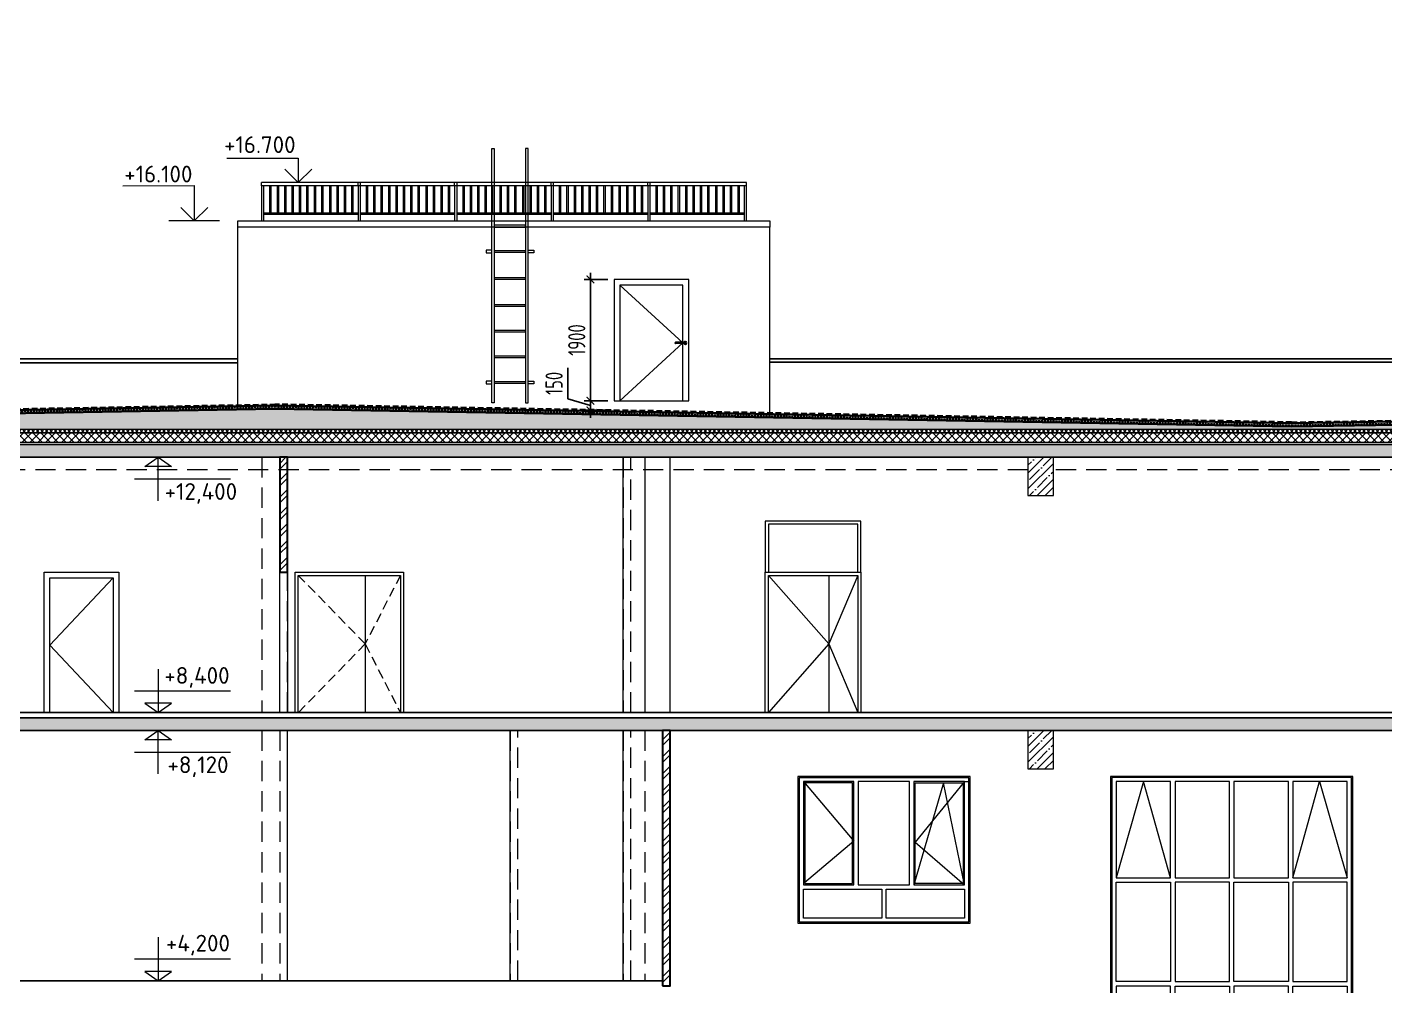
# Model space of a CAD drawing. Header units: millimetres. Extents: x -136099598 to 11807193, y 0 to 779331.
# Drawn here: x 575465 to 596745, y 292674 to 307689 of the extents above; entities that cross this region are included whole.
import ezdxf
from ezdxf import colors
from ezdxf.entities.mleader import LeaderData, LeaderLine
from ezdxf.math import Vec2, Vec3

# ---------------------------------------------------------------- set-up
doc = ezdxf.new("R2010")
doc.units = ezdxf.units.MM
doc.header["$MEASUREMENT"] = 0
for name, pattern in [('ADSK_Штрих_ш3 п1_5', [4.5, 3, -1.5]), ('CONTI', [0]), ('DASHED', [19.05, 12.7, -6.35]), ('HIDDEN2', [4.7625, 3.175, -1.5875])]:
    doc.linetypes.add(name, pattern=pattern)
doc.layers.get('0').update_dxf_attribs({"color": 250, "lineweight": 9})
doc.layers.get('Defpoints').update_dxf_attribs({"color": 8})
for name, color, linetype, lineweight in [('24_Фасад_разрез_тонкая', 7, 'Continuous', 9), ('АР_Двери', 5, 'Continuous', 18), ('АР_Лестницы', 6, 'Continuous', 15), ('АР_Окна', 4, 'Continuous', 0), ('АР_Отметки', 250, 'Continuous', 15), ('АР_Перегородки кирпич', 244, 'Continuous', 30), ('Ограждение', 250, 'Continuous', 9), ('СТЕНЫ кирпич ЛИДЕР', 250, 'Continuous', 15), ('Штриховка', 7, 'Continuous', 5), ('Штриховка в сечении', 7, 'Continuous', 18)]:
    doc.layers.add(name, color=color, linetype=linetype, lineweight=lineweight)
doc.layers.add('PDF _0', color=7, linetype='Continuous')
doc.styles.add('ISOCPEUR', font='isocpeur.ttf', dxfattribs={"width": 0.7})
doc.styles.add('PDF ISOCPEUR', font='isocpeur.ttf')
doc.dimstyles.new('R_100', dxfattribs={"dimtxt": 270, "dimasz": 120, "dimexe": 100, "dimexo": 100, "dimgap": 80, "dimtad": 1, "dimdec": 0, "dimrnd": 5, "dimzin": 0, "dimdsep": 46, "dimtxsty": 'ISOCPEUR', "dimblk": 'ARCHTICK', "dimcen": 100, "dimdle": 100, "dimclrd": 256, "dimclre": 256, "dimclrt": 256, "dimadec": 0, "dimazin": 0, "dimtfac": 2, "dimtdec": 0, "dimtofl": 0, "dimtmove": 1, "dimatfit": 3, "dimfxl": 1, "dimtvp": 3, "dimtfill": 1, "dimtolj": 1, "dimtzin": 0, "dimarcsym": 0})

# ---------------------------------------------------------------- blocks, each defined once
blk = doc.blocks.new('A$C8ecc6439')
at = {"layer": 'АР_Окна', "ltscale": 150}
for points in [[(3800, 6500), (0, 6500), (0, 0), (3800, 0)], [(3780, 6481), (20, 6481), (20, 20), (3780, 20)], [(90, 4911), (942, 4911), (942, 6421), (90, 6421)], [(1012, 4911), (1865, 4911), (1865, 6421), (1012, 6421)], [(1935, 4911), (2788, 4911), (2788, 6421), (1935, 6421)], [(2858, 4911), (3710, 4911), (3710, 6421), (2858, 6421)], [(942, 3286), (90, 3286), (90, 4841), (942, 4841)], [(1865, 3286), (1865, 4841), (1012, 4841), (1012, 3286)], [(1935, 3286), (1935, 4841), (2788, 4841), (2788, 3286)], [(2858, 3286), (3708, 3286), (3708, 4841), (2858, 4841)], [(942, 3216), (89, 3214), (89, 1659), (942, 1660)], [(1865, 3216), (1865, 1660), (1012, 1660), (1012, 3216)], [(1935, 3216), (1935, 1660), (2788, 1660), (2788, 3216)], [(2858, 3216), (3710, 3216), (3710, 1660), (2858, 1660)], [(942, 80), (90, 80), (90, 1590), (942, 1590)], [(1012, 1590), (1865, 1590), (1865, 80), (1012, 80)], [(1935, 1590), (2788, 1590), (2788, 80), (1935, 80)], [(2858, 1590), (3710, 1590), (3710, 80), (2858, 80)]]:
    blk.add_lwpolyline(points, close=True, dxfattribs=at)
for points in [[(942, 4911), (516, 6421), (90, 4911)], [(2858, 4911), (3274, 6421), (3710, 4911)], [(90, 1590), (942, 688), (90, 80)], [(3710, 1590), (2788, 689), (3710, 80), (3284, 1570), (2858, 80)]]:
    blk.add_lwpolyline(points, dxfattribs=at)
blk = doc.blocks.new('A$Cd8d14d9d')
at = {"ltscale": 150}
for p, q in [((0, 682), (0, 0)), ((-372, 341), (1132, 341)), ((-380, 0), (380, 0))]:
    blk.add_line(p, q, dxfattribs=at)
blk.add_lwpolyline([(0, 0), (210, 147), (-210, 147), (0, 0)], dxfattribs=at)
blk = doc.blocks.new('A$C47f3b014')
at = {"ltscale": 150}
blk.add_line((1551, 550), (1551, 601), dxfattribs=at)
at = {"layer": 'Ограждение'}
for points in [[(1551, 601), (0, 601)], [(0, 550), (0, 600)], [(1551, 550), (0, 550)], [(38, 0), (38, 550), (0, 550), (0, 0), (38, 0)], [(132, 125), (132, 550)], [(148, 550), (148, 125), (148, 125)], [(248, 125), (248, 550)], [(264, 550), (264, 125), (264, 125)], [(364, 125), (364, 550)], [(380, 550), (380, 125), (380, 125)], [(480, 125), (480, 550)], [(496, 550), (496, 125), (496, 125)], [(596, 125), (596, 550)], [(612, 550), (612, 125), (612, 125)], [(712, 125), (712, 550)], [(728, 550), (728, 125), (728, 125)], [(828, 125), (828, 550)], [(844, 550), (844, 125), (844, 125)], [(944, 125), (944, 550)], [(960, 550), (960, 125), (960, 125)], [(1068, 125), (1068, 550)], [(1084, 550), (1084, 125), (1084, 125)], [(1184, 125), (1184, 550)], [(1200, 550), (1200, 125), (1200, 125)], [(1300, 125), (1300, 550)], [(1316, 550), (1316, 125), (1316, 125)], [(1416, 125), (1416, 550)], [(1432, 550), (1432, 125), (1432, 125)], [(1551, 0), (1551, 550), (1513, 550), (1513, 0), (1551, 0)], [(1513, 100), (38, 100), (38, 125), (1513, 125)]]:
    blk.add_lwpolyline(points, dxfattribs=at)
blk = doc.blocks.new('_DotSmall')
at = {"color": 0, "linetype": 'ByBlock', "const_width": 0.5}
blk.add_lwpolyline([(-0.0625, 0, 1), (0.0625, 0, 1)], format="xyb", close=True, dxfattribs=at)
blk = doc.blocks.new('_ArchTick')
at = {"color": 0, "linetype": 'ByBlock', "const_width": 0.15}
blk.add_lwpolyline([(-0.5, -0.5), (0.5, 0.5)], dxfattribs=at)
blk = doc.blocks.new('*D1892')
at = {"lineweight": -2, "ltscale": 150, "transparency": 16777216}
for p, q in [((584564, 303739), (584194, 303739)), ((584294, 301738), (584294, 303839)), ((584564, 301838), (584194, 301838))]:
    blk.add_line(p, q, dxfattribs=at)
at = {"layer": 'Defpoints', "color": 0, "lineweight": 35, "ltscale": 150, "transparency": 16777216}
for p in [(584294, 303739), (584664, 303739), (584664, 301838)]:
    blk.add_point(p, dxfattribs=at)
at = {"lineweight": -2, "ltscale": 150, "transparency": 16777216, "xscale": 120, "yscale": 120, "zscale": 120}
for p, rotation in [((584294, 303739), 90), ((584294, 301838), 270)]:
    blk.add_blockref('_ArchTick', p, dxfattribs=dict(at, rotation=rotation))
at = {"ltscale": 150, "transparency": 16777216, "insert": (584079, 302789), "char_height": 270, "attachment_point": 5, "rotation": 90, "style": 'ISOCPEUR', "bg_fill": 3, "box_fill_scale": 1.25, "bg_fill_color": 256, "bg_fill_true_color": 13158600, "bg_fill_transparency": 0}
blk.add_mtext('\\A1;1900', dxfattribs=at)
blk = doc.blocks.new('*D1893')
at = {"lineweight": -2, "ltscale": 150, "transparency": 16777216}
for p, q in [((583939, 301870), (583939, 302351)), ((584294, 301763), (583939, 301870)), ((584564, 301838), (584194, 301838)), ((584294, 301838), (584294, 301958)), ((584294, 301838), (584294, 301688)), ((584564, 301688), (584194, 301688)), ((584294, 301688), (584294, 301568))]:
    blk.add_line(p, q, dxfattribs=at)
at = {"layer": 'Defpoints', "color": 0, "lineweight": 35, "ltscale": 150, "transparency": 16777216}
for p in [(584664, 301838), (584294, 301688), (584664, 301688)]:
    blk.add_point(p, dxfattribs=at)
at = {"lineweight": -2, "ltscale": 150, "transparency": 16777216, "xscale": 120, "yscale": 120, "zscale": 120}
for p, rotation in [((584294, 301838), 270), ((584294, 301688), 90)]:
    blk.add_blockref('_ArchTick', p, dxfattribs=dict(at, rotation=rotation))
at = {"ltscale": 150, "transparency": 16777216, "insert": (583724, 302110), "char_height": 270, "attachment_point": 5, "rotation": 90, "style": 'ISOCPEUR', "bg_fill": 3, "box_fill_scale": 1.25, "bg_fill_color": 256, "bg_fill_true_color": 13158600, "bg_fill_transparency": 0}
blk.add_mtext('\\A1;150', dxfattribs=at)

msp = doc.modelspace()

# ---------------------------------------------------------------- hatches: boundary and pattern name
at = {"ltscale": 100, "transparency": 33554687}
h = msp.add_hatch(dxfattribs=at)
h.set_pattern_fill('ANSI35', color=0, scale=700)
h.set_pattern_definition([(45, (107916.07, -0.61), (-123.743687, 123.743687), []), (45, (108039.81, -0.61), (-123.743687, 123.743687), [218.75, -43.75, 0, -43.75])])
h.paths.add_polyline_path([(613114.744, 301153.968), (549024.691, 301153.937), (549024.812, 300954.023), (561124.873, 300953.894), (561180.788, 300953.98), (613114.744, 300954.031)])
at = {"ltscale": 40, "true_color": 0x383e42}
h = msp.add_hatch(dxfattribs=at)
h.set_pattern_fill('ANSI32', color=250, scale=500, angle=360)
h.set_pattern_definition([(45, (113961.26, 4303.58), (-132.58252, 132.58252), []), (45, (114049.65, 4303.58), (-132.58252, 132.58252), [])])
h.paths.add_polyline_path([(579544.762, 300953.555), (579544.761, 299152.326), (579424.883, 299152.326), (579424.883, 300953.555)])
at = {"ltscale": 100, "transparency": 33554687}
h = msp.add_hatch(dxfattribs=at)
h.set_pattern_fill('ANSI35', color=0, scale=700)
h.set_pattern_definition([(45, (143687.4, -0.62), (-123.743687, 123.743687), []), (45, (143811.14, -0.62), (-123.743687, 123.743687), [218.75, -43.75, 0, -43.75])])
h.paths.add_polyline_path([(591550.949, 300954.024), (591151.224, 300954.024), (591151.219, 300354.174), (591151.219, 300353.974), (591351.084, 300353.974), (591550.95, 300353.974)])
h = msp.add_hatch(dxfattribs=at)
h.set_pattern_fill('ANSI35', color=0, scale=700)
h.set_pattern_definition([(45, (83761.19, -17.98), (-123.743687, 123.743687), []), (45, (83884.93, -17.98), (-123.743687, 123.743687), [218.75, -43.75, 0, -43.75])])
h.paths.add_polyline_path([(609194.728, 296673.987), (609194.728, 296873.987), (549564.75, 296873.985), (549564.75, 296673.985)])
at = {"ltscale": 40, "true_color": 0x383e42}
h = msp.add_hatch(dxfattribs=at)
h.set_pattern_fill('ANSI32', color=250, scale=500, angle=360)
h.set_pattern_definition([(45, (119961.23, -557.8), (-132.58252, 132.58252), []), (45, (120049.62, -557.8), (-132.58252, 132.58252), [])])
h.paths.add_polyline_path([(585544.736, 296692.207), (585544.674, 292693.944), (585424.796, 292693.944), (585424.857, 296692.207)])
at = {"ltscale": 100, "transparency": 33554687}
h = msp.add_hatch(dxfattribs=at)
h.set_pattern_fill('ANSI35', color=0, scale=700)
h.set_pattern_definition([(45, (143687.4, -4280.64), (-123.743687, 123.743687), []), (45, (143811.14, -4280.64), (-123.743687, 123.743687), [218.75, -43.75, 0, -43.75])])
h.paths.add_polyline_path([(591550.949, 296673.996), (591151.224, 296673.996), (591151.219, 296074.147), (591151.219, 296073.946), (591351.084, 296073.946), (591550.95, 296073.946)])
at = {"layer": 'Штриховка', "transparency": 33554636}
h = msp.add_hatch(dxfattribs=at)
h.set_pattern_fill('ANSI37', color=256, scale=400)
h.set_pattern_definition([(45, (413666.46, 27.124), (-35.355339, 35.355339), []), (135, (413666.46, 27.124), (-35.355339, -35.355339), [])])
h.paths.add_polyline_path([(612712.806, 301386.026), (612712.806, 301333.945), (549405.498, 301333.965), (549405.5, 301386.041)])
h = msp.add_hatch(dxfattribs=at)
h.set_pattern_fill('ANSI37', color=256, scale=700)
h.set_pattern_definition([(45, (107916.13, 29.43), (-61.871843, 61.871843), []), (135, (107916.13, 29.43), (-61.871843, -61.871843), [])])
h.paths.add_polyline_path([(612762.807, 301334.301), (549405.498, 301333.991), (549405.498, 301184.066), (561024.937, 301183.937), (561051.06, 301184.023), (612762.805, 301184.054)])
at = {"layer": 'Штриховка в сечении', "ltscale": 2, "transparency": 33554636}
h = msp.add_hatch(dxfattribs=at)
h.set_pattern_fill('GRAVEL', color=256, scale=250)
h.set_pattern_definition([(228.0127875, (180, 250), (-2000, -2250), [33.634, -3329.77201]), (184.9697407, (157.5, 225), (3000, 250), [57.717, -5713.98119]), (132.510447, (100, 220), (2500, -2750), [40.697, -4029.00815]), (267.273689, (2.5, 157.5), (250, 5000), [52.5595, -5203.38951]), (292.8336542, (0, 105), (-1250, 3000), [51.53875, -5102.34328]), (357.273689, (20, 57.5), (-5000, 250), [52.5595, -5203.38951]), (37.6942405, (72.5, 55), (-3250, -2500), [69.50725, -6881.21214]), (72.2553284, (127.5, 97.5), (1750, 5500), [65.622, -6496.58037]), (121.4295656, (147.5, 160), (-2000, 3250), [52.7375, -5221.01828]), (175.2363583, (120, 205), (2750, -250), [60.208, -2950.190645]), (222.3974378, (60, 210), (-3000, -2750), [77.862, -7708.34375]), (138.814075, (250, 155), (-1750, 1500), [26.57525, -2630.9612]), (171.4692344, (230, 172.5), (3250, -500), [50.55925, -5005.37785]), (225, (180, 180), (-3e-14, -250), [35.35525, -318.19814]), (203.1985905, (162.5, 210), (1250, 500), [19.0395, -1884.90378]), (291.8014095, (145, 202.5), (-250, 750), [26.92575, -1319.36545]), (30.9637565, (155, 177.5), (750, 500), [43.73225, -1414.00572]), (161.565051, (192.5, 200), (500, -250), [31.62275, -758.946665]), (16.3895403, (0, 202.5), (2500, 750), [44.3, -4385.71129]), (70.346176, (42.5, 215), (-1000, -2750), [37.16525, -3679.35194]), (293.1985905, (192.5, 250), (-500, 1250), [38.07875, -1865.86453]), (343.6104597, (207.5, 215), (-2500, 750), [44.3, -4385.71129]), (339.443955, (0, 47.5), (-1250, 500), [42.72, -2093.28094]), (294.7751406, (40, 32.5), (-1250, 2750), [35.7945, -3543.66077]), (66.8014095, (195, 0), (500, 1250), [38.07875, -1865.86453]), (17.3540246, (210, 35), (-3250, -1000), [41.90775, -4148.8559]), (69.443955, (72.5, 0), (-500, -1250), [21.36, -2114.64094]), (101.3099325, (180, 0), (-250, 1000), [12.7475, -1262.00738]), (165.963757, (177.5, 12.5), (750, -250), [51.53875, -979.23766]), (186.009006, (127.5, 25), (2500, 250), [47.7625, -4728.48079]), (303.690068, (155, 155), (-250, 500), [36.0555, -865.33232]), (353.1572266, (175, 125), (4250, -500), [62.9485, -6231.89066]), (60.945396, (237.5, 117.5), (-1000, -1750), [25.739, -2548.168535]), (90, (250, 140), (-250, 250), [15, -235]), (120.2564372, (122.5, 32.5), (1000, -1750), [34.731, -3438.38]), (48.0127875, (105, 62.5), (2000, 2250), [67.268, -3296.13801]), (0, (150, 112.5), (250, 250), [65, -185]), (325.3048465, (215, 112.5), (2500, -1750), [39.5285, -3913.318575]), (254.054604, (247.5, 90), (-250, -1000), [36.4005, -1783.62697]), (207.6459754, (237.5, 55), (-4750, -2500), [59.26625, -5867.36855]), (175.4260787, (185, 27.5), (-3250, 250), [62.69975, -6207.26835])])
h.paths.add_polyline_path([(612712.806, 301713.154), (595283.102, 301436.011), (579344.736, 301713.497), (563403.957, 301436.041), (549455.523, 301714.654), (549455.498, 301386.038), (561024.873, 301386.038), (561167.067, 301386.038), (612712.806, 301385.979)])

# ---------------------------------------------------------------- linework, layer by layer
for p, q in [((585779.02, 302752.954), (585629.02, 302752.954)), ((585779.02, 302732.954), (585629.02, 302732.954))]:
    msp.add_line(p, q)
at = {"linetype": 'ADSK_Штрих_ш3 п1_5', "ltscale": 10}
msp.add_line((563405.19, 301461.025), (579345.174, 301740.529), dxfattribs=at)
at = {"ltscale": 150}
for p, q in [((584804.153, 296953.991), (584804.153, 300954.009)), ((579544.735, 292753.944, -0.224), (579544.735, 296673.986, 0.224)), ((583034.736, 292753.944, 0.179), (583034.736, 296673.986, 0.627)), ((584804.153, 292753.944), (584804.152, 296673.986, 0.448))]:
    msp.add_line(p, q, dxfattribs=at)
for points in [[(582748.944, 305786.939), (582786.716, 305786.939), (582786.716, 301804.081), (582748.944, 301804.081)], [(583276.716, 301804.081), (583316.716, 301804.081), (583316.716, 305786.939), (583276.716, 305786.939)], [(582786.716, 304555.919), (583276.716, 304555.919), (583276.716, 304585.919), (582786.716, 304585.919)], [(582786.716, 304163.951), (583276.716, 304163.951), (583276.716, 304183.951), (582786.716, 304183.951)], [(582786.716, 303741.983), (583276.716, 303741.983), (583276.716, 303761.983), (582786.716, 303761.983)], [(582786.716, 303320.015), (583276.716, 303320.015), (583276.716, 303340.015), (582786.716, 303340.015)], [(582786.716, 302918.048), (583276.716, 302918.048), (583276.716, 302938.048), (582786.716, 302938.048)], [(582786.716, 302516.08), (583276.716, 302516.08), (583276.716, 302536.08), (582786.716, 302536.08)], [(582786.716, 302114.112), (583276.716, 302114.112), (583276.716, 302134.112), (582786.716, 302134.112)]]:
    msp.add_lwpolyline(points, close=True)
for points in [[(578764.716, 304655.919), (587104.716, 304655.919), (587104.716, 304555.983), (578764.716, 304555.983)], [(584664.441, 301838.246), (585834.02, 301838.246), (585834.02, 303738.859), (584664.441, 303738.859)], [(584754.424, 301838.246), (585744.038, 301838.246), (585744.038, 303648.876), (584754.424, 303648.876)]]:
    msp.add_lwpolyline(points, close=True, dxfattribs=at)
at = {"ltscale": 100}
for points in [[(582748.944, 304193.951), (582658.944, 304193.951), (582658.944, 304153.951), (582748.944, 304153.951), (582748.944, 304193.951)], [(583316.716, 304193.951), (583406.716, 304193.951), (583406.716, 304153.951), (583316.716, 304153.951), (583316.716, 304193.951)], [(582748.944, 302144.112), (582658.944, 302144.112), (582658.944, 302104.112), (582748.944, 302104.112), (582748.944, 302144.112)], [(583316.716, 302144.112), (583406.716, 302144.112), (583406.716, 302104.112), (583316.716, 302104.112), (583316.716, 302144.112)]]:
    msp.add_lwpolyline(points, dxfattribs=at)
at = {"ltscale": 150}
msp.add_lwpolyline([(584754.424, 303648.876), (585744.038, 302743.561), (584754.424, 301838.246)], dxfattribs=at)
at = {"ltscale": 100}
msp.add_lwpolyline([(591151.219, 300353.974), (591550.95, 300353.974), (591550.95, 300954.024), (591151.219, 300954.024)], close=True, dxfattribs=at)
at = {"ltscale": 100, "elevation": 0.224}
msp.add_lwpolyline([(591151.219, 296073.946), (591550.95, 296073.946), (591550.95, 296673.996), (591151.219, 296673.996)], close=True, dxfattribs=at)
for centre, radius, start, end in [((585629.02, 302742.954), 10, 90, 270), ((585779.02, 302742.954), 24, 204.6243057, 155.3756943), ((585779.02, 302742.954), 10, 270, 90)]:
    msp.add_arc(centre, radius, start, end)
at = {"layer": '24_Фасад_разрез_тонкая', "linetype": 'DASHED', "lineweight": 30, "ltscale": 7}
for p, q in [((563404.471, 301502.019), (579344.455, 301781.523)), ((563404.611, 301494.02), (579344.595, 301773.524)), ((595283.971, 301494.034), (612599.321, 301771.49)), ((595283.983, 301502.036), (612606.497, 301779.606))]:
    msp.add_line(p, q, dxfattribs=at)
at = {"layer": '24_Фасад_разрез_тонкая', "lineweight": 9}
for points in [[(612712.806, 301386.026), (549405.5, 301386.038)], [(612762.806, 301184.054), (549405.498, 301184.066)]]:
    msp.add_lwpolyline(points, dxfattribs=at)
at = {"layer": 'PDF _0', "lineweight": 0}
msp.add_line((578479.097, 304655.919), (577686.117, 304655.919), dxfattribs=at)
for points in [[(578595.747, 305638.331), (579711.45, 305638.331), (579711.45, 305256.343), (579924.811, 305465.259), (579711.45, 305256.343), (579502.533, 305465.259)], [(576966.902, 305206.341), (578082.605, 305207.679), (578082.605, 304655.919), (578295.966, 304864.835), (578082.605, 304655.919), (577873.688, 304864.835)]]:
    msp.add_lwpolyline(points, dxfattribs=at)
at = {"layer": 'АР_Двери', "ltscale": 150}
for p, q in [((580763.208, 299103.044, -0.179), (580763.208, 296954.014, -0.179)), ((588031.027, 299103.14, -0.054), (588031.027, 296954.111, -0.054))]:
    msp.add_line(p, q, dxfattribs=at)
for points, elevation in [([(587032.608, 299153.14), (588533.723, 299153.14), (588533.723, 299954.111), (587032.608, 299954.111)], -0.054), ([(587082.608, 299153.14), (588483.723, 299153.14), (588483.723, 299904.111), (587082.608, 299904.111)], -0.054), ([(576902.366, 296954.043), (575732.366, 296954.043), (575732.382, 299153.382), (576902.382, 299153.383)], -0.179), ([(576812.366, 296954.043), (575822.366, 296954.043), (575822.381, 299063.382), (576812.381, 299063.383)], -0.179), ([(579424.76, 299152.326), (579544.762, 299152.326), (579544.762, 296954.19), (579424.76, 296954.19)], -0.179), ([(579664.788, 299153.044), (581364.788, 299153.044), (581364.788, 296954.014), (579664.788, 296954.014)], -0.179), ([(579714.788, 299103.044), (581314.788, 299103.044), (581314.788, 296954.014), (579714.788, 296954.014)], -0.179), ([(587032.608, 299153.14), (588533.723, 299153.14), (588533.723, 296954.111), (587032.608, 296954.111)], -0.054), ([(587082.608, 299103.14), (588483.723, 299103.14), (588483.723, 296954.111), (587082.608, 296954.111)], -0.054)]:
    msp.add_lwpolyline(points, close=True, dxfattribs=dict(at, elevation=elevation))
for points, elevation in [([(576812.381, 299063.383), (575822.389, 298008.713), (576812.397, 296954.043)], -0.179), ([(587082.608, 299103.14), (588031.027, 298028.626), (587082.608, 296954.111)], -0.054), ([(588483.723, 299103.14), (588031.027, 298028.626), (588483.723, 296954.111)], -0.054)]:
    msp.add_lwpolyline(points, dxfattribs=dict(at, elevation=elevation))
at = {"layer": 'АР_Двери', "linetype": 'ADSK_Штрих_ш3 п1_5', "ltscale": 50, "elevation": -0.179}
for points in [[(579714.788, 299103.044), (580763.208, 298028.529), (579714.788, 296954.014)], [(581314.788, 299103.044), (580763.208, 298028.529), (581314.788, 296954.014)]]:
    msp.add_lwpolyline(points, dxfattribs=at)
at = {"layer": 'АР_Лестницы', "color": 3, "linetype": 'HIDDEN2', "ltscale": 100}
for p, q in [((591151.219, 300754.156), (567544.946, 300754.187)), ((597144.87, 300754.148), (591550.95, 300754.156))]:
    msp.add_line(p, q, dxfattribs=at)
at = {"layer": 'АР_Лестницы', "color": 18, "linetype": 'HIDDEN2', "ltscale": 100, "true_color": 0x000000}
for points, elevation in [([(579144.762, 296954.162), (579544.762, 296954.162), (579544.761, 300953.555), (579144.761, 300953.555)], -0.179), ([(579144.736, 292753.944), (579544.736, 292753.944), (579544.735, 296673.986), (579144.735, 296673.986)], -0.403), ([(579423.67, 292753.944), (579544.735, 292753.944), (579544.732, 296673.993), (579423.669, 296673.979)], -0.224), ([(583034.736, 292753.944), (583155.801, 292753.944), (583155.798, 296673.994), (583034.735, 296673.979)], 0.179)]:
    msp.add_lwpolyline(points, close=True, dxfattribs=dict(at, elevation=elevation))
for points in [[(584804.153, 296953.914), (584925.219, 296953.913), (584925.218, 300954.019), (584804.153, 300953.732)], [(584804.153, 292753.944), (584925.218, 292753.944), (584925.215, 296673.994), (584804.152, 296673.979)]]:
    msp.add_lwpolyline(points, close=True, dxfattribs=at)
at = {"layer": 'АР_Лестницы', "color": 18, "linetype": 'CONTI', "ltscale": 100, "true_color": 0x000000, "elevation": 0.224}
msp.add_lwpolyline([(585144.762, 296954.186), (585544.762, 296954.186), (585544.761, 300954.009), (585144.761, 300954.009)], close=True, dxfattribs=at)
at = {"layer": 'АР_Лестницы', "color": 18, "linetype": 'HIDDEN2', "ltscale": 100, "true_color": 0x000000}
msp.add_lwpolyline([(585544.736, 292733.944), (585544.736, 292733.944), (585544.736, 296673.986), (585144.736, 296673.986), (585144.736, 292753.292), (585424.734, 292753.292)], dxfattribs=at)
at = {"layer": 'АР_Окна', "ltscale": 150}
msp.add_line((590154.736, 295873.981), (590224.736, 295873.981), dxfattribs=at)
for points in [[(590244.736, 295953.981), (587544.736, 295953.981), (587544.736, 293655.891), (590244.736, 293655.891)], [(590244.736, 295953.981), (587544.736, 295953.981), (587544.736, 293655.891), (590244.736, 293655.891)], [(590224.736, 295933.981), (587564.736, 295933.981), (587564.736, 293675.891), (590224.736, 293675.891)], [(587634.736, 294258.196), (588422.236, 294258.196), (588422.236, 295873.981), (587634.736, 295873.981)], [(587654.736, 294278.196), (588402.236, 294278.196), (588402.236, 295853.981), (587654.736, 295853.981)], [(588492.236, 294258.196), (589292.236, 294258.196), (589292.236, 295873.981), (588492.236, 295873.981)], [(589362.236, 294258.196), (590154.736, 294258.196), (590154.736, 295873.981), (589362.236, 295873.981)], [(590134.736, 294278.196), (589382.236, 294278.196), (589382.236, 295853.981), (590134.736, 295853.981)], [(588859.736, 293735.891), (587634.736, 293735.891), (587634.736, 294185.848), (588859.736, 294185.848)], [(588929.736, 294185.848), (590154.736, 294185.848), (590154.736, 293735.891), (588929.736, 293735.891)]]:
    msp.add_lwpolyline(points, close=True, dxfattribs=at)
for points in [[(587634.736, 295873.981), (588422.236, 294937.342), (587646.971, 294284.877)], [(590154.736, 295873.981), (589382.236, 294923.097), (590154.736, 294258.196), (589828.486, 295853.981), (589362.236, 294258.196)]]:
    msp.add_lwpolyline(points, dxfattribs=at)
at = {"layer": 'АР_Перегородки кирпич', "ltscale": 100}
for points, elevation in [([(579424.76, 299152.326), (579544.762, 299152.326), (579544.762, 300953.555), (579424.76, 300953.555)], -0.179), ([(585424.734, 292673.943), (585544.736, 292673.943), (585544.736, 296673.96), (585424.734, 296673.96)], -0.403)]:
    msp.add_lwpolyline(points, close=True, dxfattribs=dict(at, elevation=elevation))
at = {"layer": 'СТЕНЫ кирпич ЛИДЕР', "ltscale": 100}
for p, q in [((578764.716, 301781.762), (578764.716, 304555.983)), ((587104.716, 301645.457, 0.036), (587104.716, 304555.983, -0.741))]:
    msp.add_line(p, q, dxfattribs=at)
at = {"layer": 'СТЕНЫ кирпич ЛИДЕР', "lineweight": 25, "ltscale": 100}
for p, q in [((548844.599, 302493.915), (578764.716, 302493.915)), ((549690.746, 302429.126), (578764.716, 302429.126)), ((587104.716, 302493.915), (613294.909, 302493.915)), ((587104.763, 302443.201), (612679.368, 302443.201)), ((563404.752, 301486.021), (579344.736, 301765.525)), ((563404.752, 301436.025), (579344.736, 301713.497)), ((549405.498, 301333.965), (612762.806, 301333.945)), ((549664.752, 296954.208, -0.179), (609094.728, 296953.841, -0.179)), ((549664.746, 292753.944, -0.403), (585424.746, 292753.944, -0.403))]:
    msp.add_line(p, q, dxfattribs=at)
msp.add_lwpolyline([(549024.752, 300953.98), (613114.744, 300954.032), (613114.744, 301153.968), (549024.752, 301153.98)], close=True, dxfattribs=at)
at = {"layer": 'СТЕНЫ кирпич ЛИДЕР', "lineweight": 25, "ltscale": 100, "elevation": 0.224}
msp.add_lwpolyline([(609194.728, 296673.987), (549564.75, 296673.985), (549564.75, 296873.985), (609194.728, 296873.987)], dxfattribs=at)

# ---------------------------------------------------------------- block references
at = {"ltscale": 150}
for name, p in [('A$C47f3b014', (579138.705, 304655.94)), ('A$C47f3b014', (580651.86, 304655.94)), ('A$C47f3b014', (582165.016, 304655.926)), ('A$C47f3b014', (583678.172, 304655.919)), ('A$C47f3b014', (585191.327, 304655.912)), ('A$Cd8d14d9d', (577518.486, 296954.036, -0.432)), ('A$C8ecc6439', (592444.736, 289453.981, 0.052)), ('A$Cd8d14d9d', (577518.559, 292753.944, -0.403))]:
    msp.add_blockref(name, p, dxfattribs=at)
at = {"ltscale": 150, "xscale": -1, "rotation": 180.0004533116229}
for p in [(577518.469, 300953.985, -0.835), (577518.469, 296673.765, -0.208)]:
    msp.add_blockref('A$Cd8d14d9d', p, dxfattribs=at)

# ---------------------------------------------------------------- texts
at = {"layer": 'PDF _0', "color": 1, "lineweight": 0, "char_height": 262.4934, "attachment_point": 9, "style": 'PDF ISOCPEUR'}
for s, insert in [('+16.700', (579672.607, 305717.831)), ('+16.100', (578055.456, 305257.679))]:
    msp.add_mtext(s, dxfattribs=dict(at, insert=insert))
at = {"layer": 'PDF _0', "lineweight": 0, "char_height": 262.4934, "attachment_point": 1, "style": 'PDF ISOCPEUR'}
for s, insert in [('+12,400', (577620.157, 300547.74, -0.835)), ('+8,120', (577664.007, 296267.52, -0.208))]:
    msp.add_mtext(s, dxfattribs=dict(at, insert=insert))
at = {"layer": 'PDF _0', "lineweight": 0, "char_height": 262.4934, "attachment_point": 7, "rotation": 359.9973858, "style": 'PDF ISOCPEUR'}
for s, insert in [('+8,400', (577614.486, 297342.937, -0.432)), ('+4,200', (577639.143, 293150.029, -0.403))]:
    msp.add_mtext(s, dxfattribs=dict(at, insert=insert))

# ---------------------------------------------------------------- leaders
at = {"layer": 'АР_Отметки'}
ml = msp.add_multileader_mtext('Standard', dxfattribs=at)
ml.set_content('Л.2', color=256, style='ISOCPEUR')
ml.set_leader_properties(color=256, linetype='Continuous', lineweight=-1)
ml.set_arrow_properties(name='DOTSMALL')
ml.build(insert=Vec2(0, 0))
ml.multileader.update_dxf_attribs({"has_text_frame": 1, "text_left_attachment_type": 4, "text_right_attachment_type": 4, "dogleg_length": 100, "arrow_head_size": 280.8})
ctx = ml.context
ctx.base_point, ctx.char_height, ctx.arrow_head_size, ctx.landing_gap_size, ctx.plane_origin = Vec3(757009.836, 304935.888), 390, 280.8, 78, Vec3(796377.867, 286803.821)
ctx.left_attachment, ctx.right_attachment = 4, 4
notes = []
notes.append((ctx, [(0, (0, 0, 0), (0, 0), (1, 0), 1, [])]))
ctx.mtext.insert, ctx.mtext.width, ctx.mtext.line_spacing_style, ctx.mtext.flow_direction = Vec3(757087.836, 305455.888), 1330.20737, 2, 5
ml = msp.add_multileader_mtext('Standard', dxfattribs=at)
ml.set_content('Л.1', color=256, style='ISOCPEUR')
ml.set_leader_properties(color=256, linetype='Continuous', lineweight=-1)
ml.set_arrow_properties(name='DOTSMALL')
ml.build(insert=Vec2(0, 0))
ml.multileader.update_dxf_attribs({"has_text_frame": 1, "text_left_attachment_type": 4, "text_right_attachment_type": 4, "dogleg_length": 100, "arrow_head_size": 280.8})
ctx = ml.context
ctx.base_point, ctx.char_height, ctx.arrow_head_size, ctx.landing_gap_size, ctx.plane_origin = Vec3(677591.785, 304641.689), 390, 280.8, 78, Vec3(716959.816, 286509.623)
ctx.left_attachment, ctx.right_attachment = 4, 4
notes.append((ctx, [(0, (0, 0, 0), (0, 0), (1, 0), 1, [])]))
ctx.mtext.insert, ctx.mtext.width, ctx.mtext.line_spacing_style, ctx.mtext.flow_direction = Vec3(677669.785, 305161.689), 1330.20737, 2, 5
ml = msp.add_multileader_mtext('Standard', dxfattribs=at)
ml.set_content('Л.4', color=256, style='ISOCPEUR')
ml.set_leader_properties(color=256, linetype='Continuous', lineweight=-1)
ml.set_arrow_properties(name='DOTSMALL')
ml.build(insert=Vec2(0, 0))
ml.multileader.update_dxf_attribs({"has_text_frame": 1, "text_left_attachment_type": 4, "text_right_attachment_type": 4, "dogleg_length": 100, "arrow_head_size": 280.8})
ctx = ml.context
ctx.base_point, ctx.char_height, ctx.arrow_head_size, ctx.landing_gap_size, ctx.plane_origin = Vec3(626495.867, 302619.898), 390, 280.8, 78, Vec3(665863.898, 284487.832)
ctx.left_attachment, ctx.right_attachment = 4, 4
notes.append((ctx, [(0, (0, 0, 0), (0, 0), (1, 0), 1, [])]))
ctx.mtext.insert, ctx.mtext.width, ctx.mtext.line_spacing_style, ctx.mtext.flow_direction = Vec3(626573.867, 303139.898), 1330.20737, 2, 5
ml = msp.add_multileader_mtext('Standard', dxfattribs=at)
ml.set_content('Л.5', color=256, style='ISOCPEUR')
ml.set_leader_properties(color=256, linetype='Continuous', lineweight=-1)
ml.set_arrow_properties(name='DOTSMALL')
ml.build(insert=Vec2(0, 0))
ml.multileader.update_dxf_attribs({"has_text_frame": 1, "text_left_attachment_type": 4, "text_right_attachment_type": 4, "dogleg_length": 100, "arrow_head_size": 216})
ctx = ml.context
ctx.base_point, ctx.char_height, ctx.arrow_head_size, ctx.landing_gap_size, ctx.plane_origin = Vec3(611665.452, 298615.244), 300, 216, 60, Vec3(641948.553, 284667.5)
ctx.left_attachment, ctx.right_attachment = 4, 4
notes.append((ctx, [(0, (0, 0, 0), (0, 0), (1, 0), 1, [])]))
ctx.mtext.insert, ctx.mtext.width, ctx.mtext.line_spacing_style, ctx.mtext.flow_direction = Vec3(611725.452, 299015.244), 1023.23644, 2, 5
ml = msp.add_multileader_mtext('Standard', dxfattribs=at)
ml.set_content('Л.3', color=256, style='ISOCPEUR')
ml.set_leader_properties(color=256, linetype='Continuous', lineweight=-1)
ml.set_arrow_properties(name='DOTSMALL')
ml.build(insert=Vec2(0, 0))
ml.multileader.update_dxf_attribs({"has_text_frame": 1, "text_left_attachment_type": 4, "text_right_attachment_type": 4, "dogleg_length": 100, "arrow_head_size": 280.8})
ctx = ml.context
ctx.base_point, ctx.char_height, ctx.arrow_head_size, ctx.landing_gap_size, ctx.plane_origin = Vec3(645836.272, 298223.082), 390, 280.8, 78, Vec3(607061.041, 280091.016)
ctx.left_attachment, ctx.right_attachment = 4, 4
notes.append((ctx, [(0, (0, 0, 0), (0, 0), (1, 0), 1, [])]))
ctx.mtext.insert, ctx.mtext.width, ctx.mtext.line_spacing_style, ctx.mtext.flow_direction = Vec3(645914.272, 298743.082), 1330.20737, 2, 5
for ctx, leaders in notes:
    for number, flags, end, landing, length, lines in leaders:
        leader = LeaderData()
        leader.index, (leader.has_last_leader_line, leader.has_dogleg_vector, leader.attachment_direction) = number, flags
        leader.last_leader_point, leader.dogleg_vector, leader.dogleg_length = Vec3(end), Vec3(landing), length
        for number, points, colour, breaks in lines:
            line = LeaderLine()
            line.index, line.vertices, line.color, line.breaks = number, Vec3.list(points), colors.encode_raw_color(colour), breaks
            leader.lines.append(line)
        ctx.leaders.append(leader)

# ---------------------------------------------------------------- next in the draw order: dimensions: what is measured, and where the dimension line sits
at = {"ltscale": 150}
dim = msp.add_linear_dim(base=(584293.907, 303738.859), p1=(584664.441, 301838.246), p2=(584664.441, 303738.859), angle=90, dimstyle='R_100', override={"dimpost": '\\X'}, dxfattribs=at)
dim.commit()
dim.dimension.update_dxf_attribs({"geometry": '*D1892', "text_midpoint": (584078.907, 302788.553)})

# ---------------------------------------------------------------- next in the draw order: dimensions: what is measured, and where the dimension line sits
dim = msp.add_linear_dim(base=(584293.907, 301688.246), p1=(584664.441, 301838.246), p2=(584664.441, 301688.246), angle=90, dimstyle='R_100', override={"dimpost": '\\X'}, dxfattribs=at)
dim.commit()
dim.dimension.update_dxf_attribs({"geometry": '*D1893', "text_midpoint": (583723.907, 301949.746)})

# ---------------------------------------------------------------- next in the draw order: hatches: boundary and pattern name
at = {"layer": 'Штриховка', "transparency": 33554636}
h = msp.add_hatch(dxfattribs=at)
h.set_pattern_fill('AR-SAND', color=256, scale=20)
h.set_pattern_definition([(37.5, (0, 0), (-1.2598672, 38.5364754), [0, -30.4, 0, -34, 0, -32.5]), (7.5, (0, 0), (35.395534, 56.4429213), [0, -16.4, 0, -27.4, 0, -10.5]), (327.5, (-24.6, 0), (62.2828372, 0.113181), [0, -10, 0, -36, 0, -47]), (317.5, (-24.6, 0), (60.122532, 17.5535113), [0, -5, 0, -23.6, 0, -27])])
h.paths.add_polyline_path([(549465.498, 301714.331), (549465.498, 301872.876), (549576.53, 301736.255), (563404.752, 301486.021), (566853.781, 301546.499), (579344.7, 301765.524), (595283.972, 301485.996), (604169.126, 301627.29), (612590.228, 301761.205), (612702.806, 301888.539), (612702.806, 301762.995), (612712.806, 301763.154), (612712.806, 301713.154), (595283.972, 301435.996), (579344.736, 301713.497), (563404.752, 301436.025)])

# ---------------------------------------------------------------- next in the draw order: linework, layer by layer
at = {"color": 7, "lineweight": 35}
msp.add_lwpolyline([(549455.523, 301714.654), (549455.498, 301732.305), (549465.498, 301732.128), (549465.498, 301872.876), (549576.53, 301736.255), (563404.752, 301486.021), (566853.781, 301546.499), (579344.7, 301765.524), (595283.972, 301485.996), (604169.126, 301627.29), (612590.228, 301761.205), (612702.088, 301887.727), (612702.012, 301762.982), (612712.806, 301763.154), (612712.806, 301713.154), (595283.972, 301435.996), (579344.736, 301713.497), (563404.752, 301436.025)], close=True, dxfattribs=at)
at = {"color": 1, "lineweight": 35, "ltscale": 150}
for points in [[(579344.7, 301765.524), (595283.972, 301485.996), (612590.228, 301761.205)], [(579344.736, 301713.497), (595283.972, 301435.996), (612712.806, 301713.154)]]:
    msp.add_lwpolyline(points, dxfattribs=at)
at = {"linetype": 'ADSK_Штрих_ш3 п1_5', "ltscale": 10}
msp.add_lwpolyline([(579344.665, 301740.522), (595283.937, 301460.994), (612712.806, 301738.153)], dxfattribs=at)
at = {"layer": '24_Фасад_разрез_тонкая', "linetype": 'DASHED', "lineweight": 30, "ltscale": 7}
for p, q in [((595283.971, 301494.034), (579344.805, 301773.524)), ((595283.971, 301502.036), (579344.945, 301781.523))]:
    msp.add_line(p, q, dxfattribs=at)

doc.saveas('drawing.dxf')
